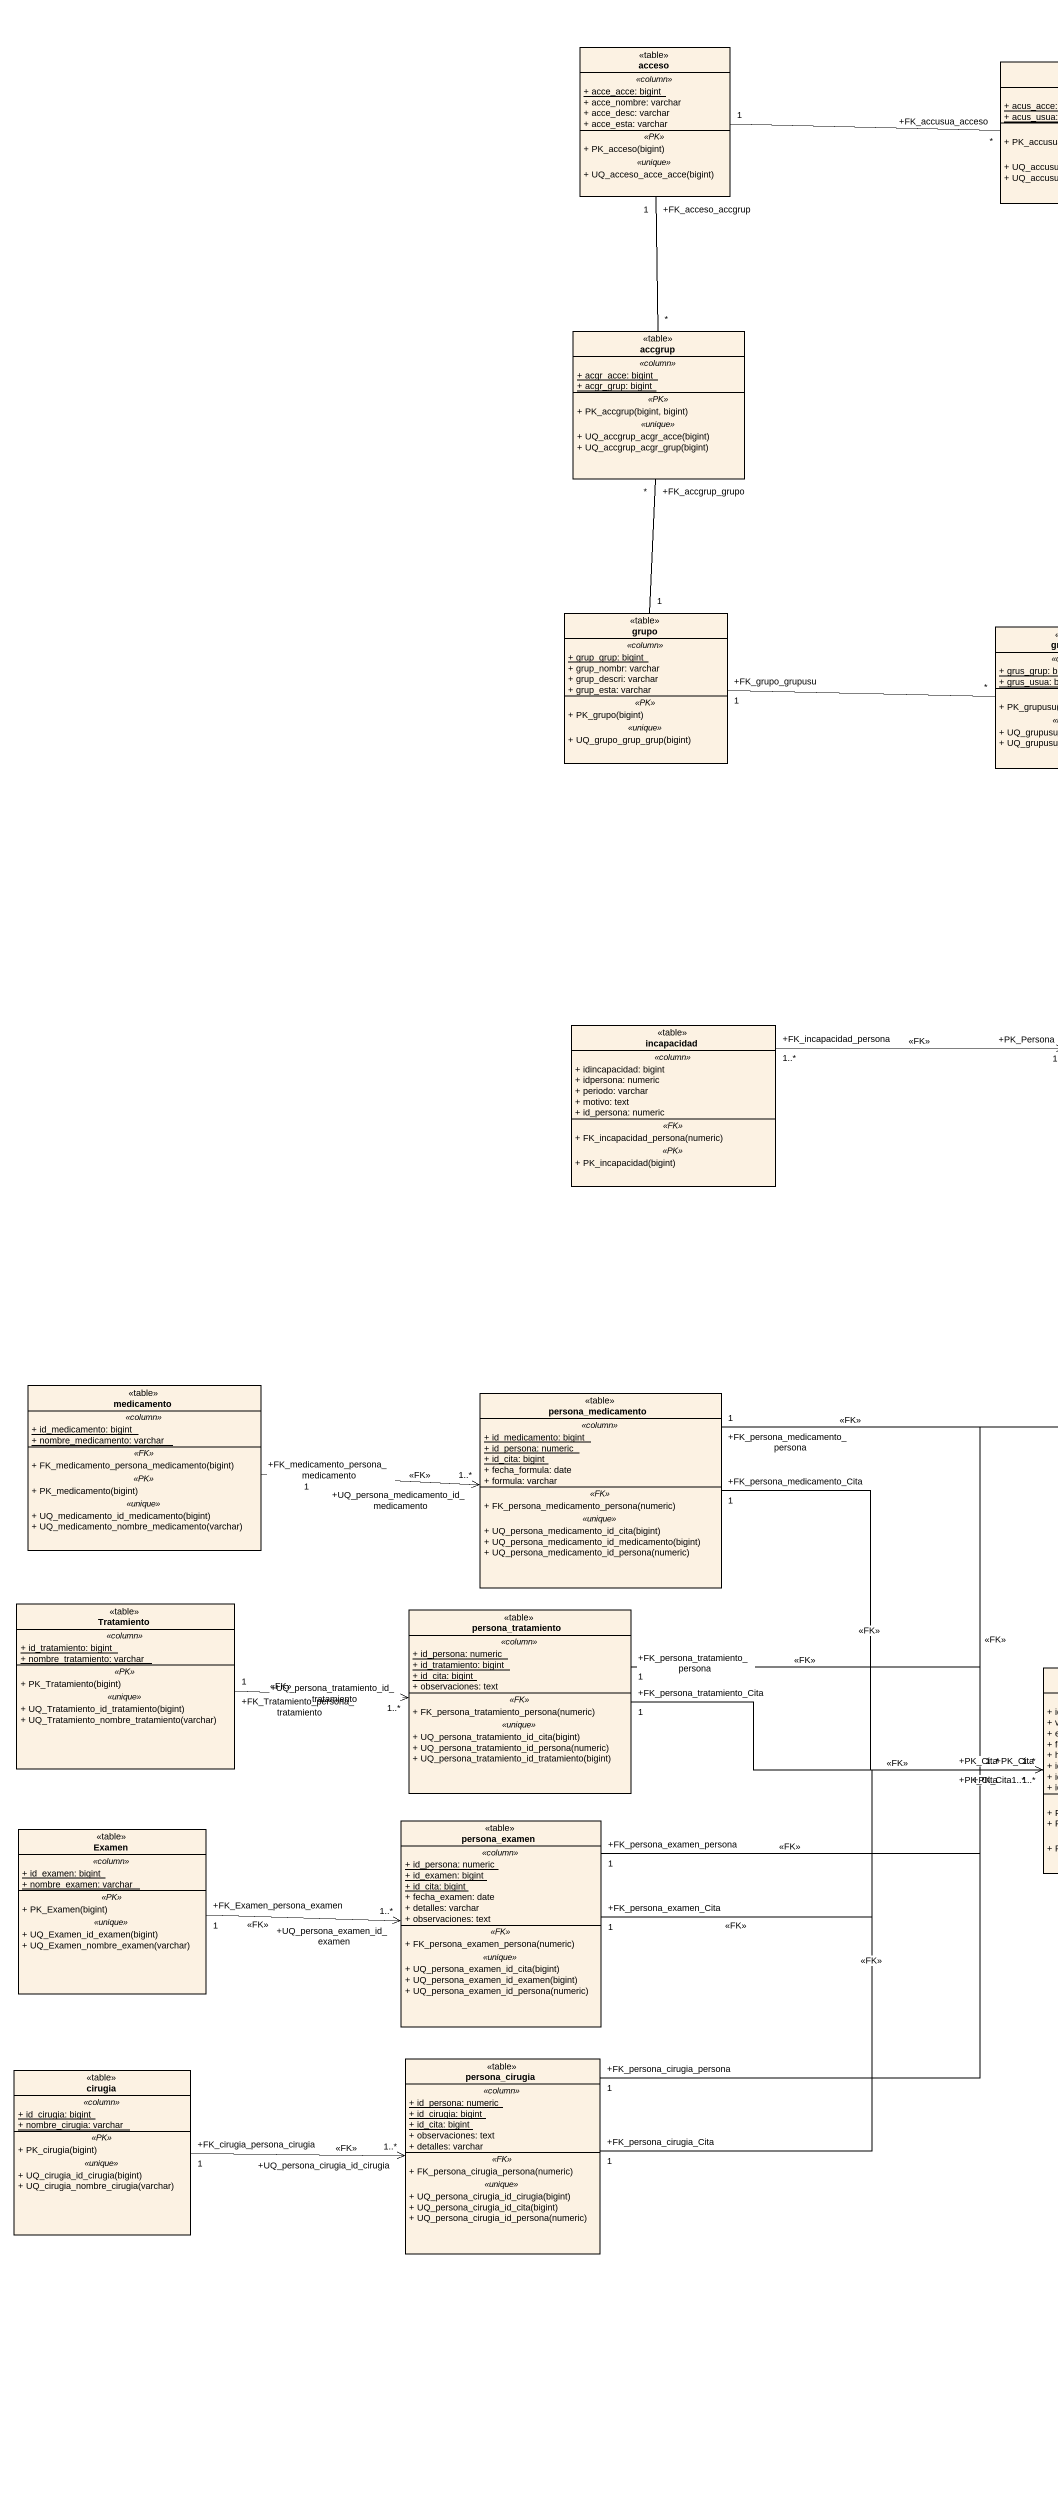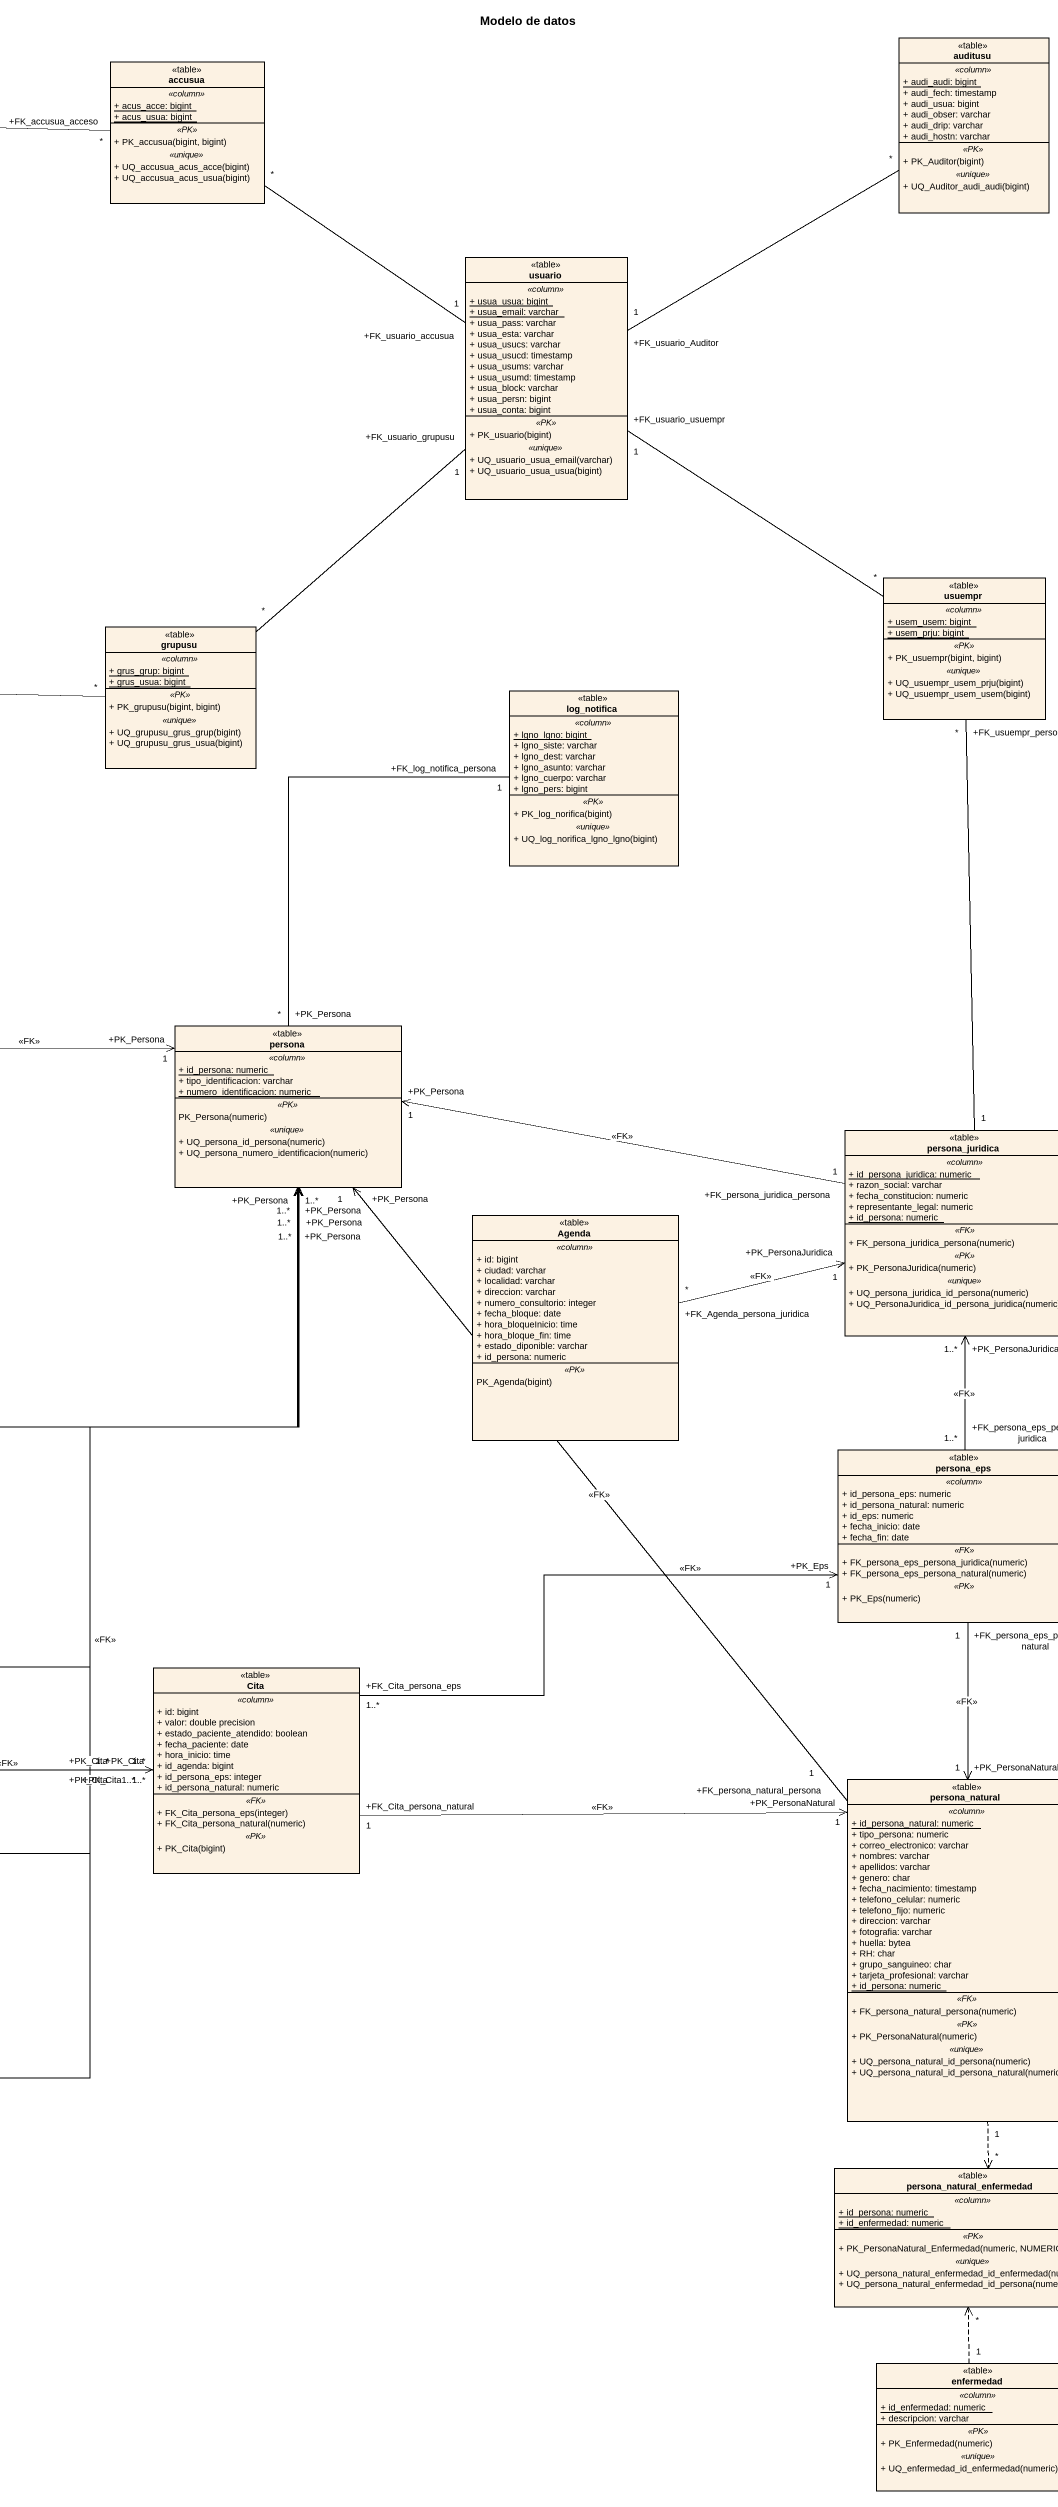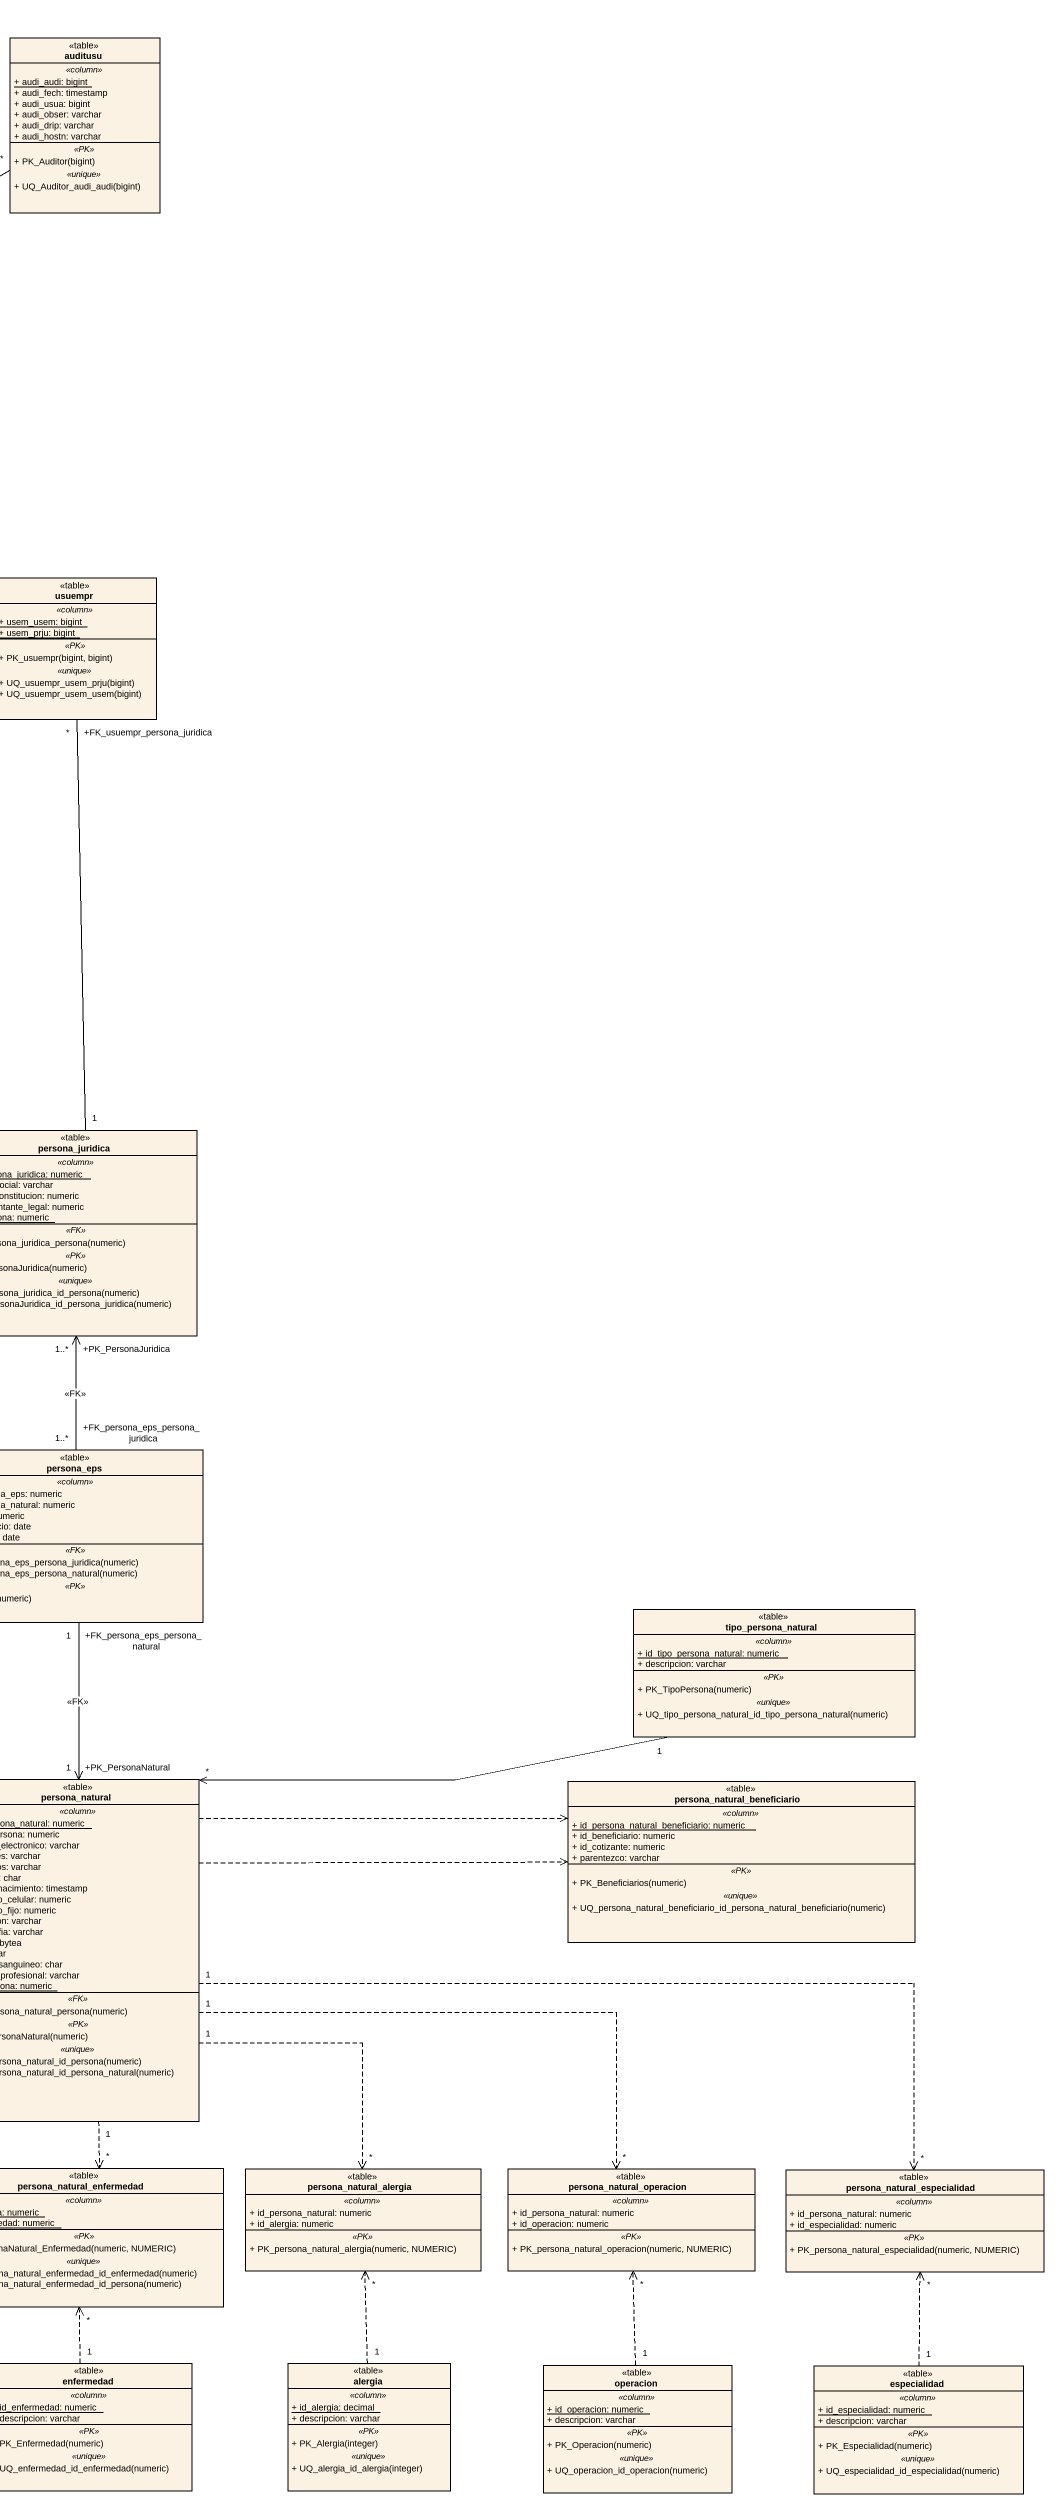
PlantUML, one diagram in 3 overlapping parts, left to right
@startuml
title Modelo de datos
hide circle
hide empty members
skinparam classAttributeIconSize 0
class acceso <<table>> {
  .. <<column>> ..
  {static} + acce_acce: bigint
  + acce_nombre: varchar
  + acce_desc: varchar
  + acce_esta: varchar
  .. <<PK>> ..
  + PK_acceso(bigint)
  .. <<unique>> ..
  + UQ_acceso_acce_acce(bigint)
}
class auditusu <<table>> {
  .. <<column>> ..
  {static} + audi_audi: bigint
  + audi_fech: timestamp
  + audi_usua: bigint
  + audi_obser: varchar
  + audi_drip: varchar
  + audi_hostn: varchar
  .. <<PK>> ..
  + PK_Auditor(bigint)
  .. <<unique>> ..
  + UQ_Auditor_audi_audi(bigint)
}
class accusua <<table>> {
  .. <<column>> ..
  {static} + acus_acce: bigint
  {static} + acus_usua: bigint
  .. <<PK>> ..
  + PK_accusua(bigint, bigint)
  .. <<unique>> ..
  + UQ_accusua_acus_acce(bigint)
  + UQ_accusua_acus_usua(bigint)
}
class usuario <<table>> {
  .. <<column>> ..
  {static} + usua_usua: bigint
  {static} + usua_email: varchar
  + usua_pass: varchar
  + usua_esta: varchar
  + usua_usucs: varchar
  + usua_usucd: timestamp
  + usua_usums: varchar
  + usua_usumd: timestamp
  + usua_block: varchar
  + usua_persn: bigint
  + usua_conta: bigint
  .. <<PK>> ..
  + PK_usuario(bigint)
  .. <<unique>> ..
  + UQ_usuario_usua_email(varchar)
  + UQ_usuario_usua_usua(bigint)
}
class accgrup <<table>> {
  .. <<column>> ..
  {static} + acgr_acce: bigint
  {static} + acgr_grup: bigint
  .. <<PK>> ..
  + PK_accgrup(bigint, bigint)
  .. <<unique>> ..
  + UQ_accgrup_acgr_acce(bigint)
  + UQ_accgrup_acgr_grup(bigint)
}
class usuempr <<table>> {
  .. <<column>> ..
  {static} + usem_usem: bigint
  {static} + usem_prju: bigint
  .. <<PK>> ..
  + PK_usuempr(bigint, bigint)
  .. <<unique>> ..
  + UQ_usuempr_usem_prju(bigint)
  + UQ_usuempr_usem_usem(bigint)
}
class grupo <<table>> {
  .. <<column>> ..
  {static} + grup_grup: bigint
  + grup_nombr: varchar
  + grup_descri: varchar
  + grup_esta: varchar
  .. <<PK>> ..
  + PK_grupo(bigint)
  .. <<unique>> ..
  + UQ_grupo_grup_grup(bigint)
}
class grupusu <<table>> {
  .. <<column>> ..
  {static} + grus_grup: bigint
  {static} + grus_usua: bigint
  .. <<PK>> ..
  + PK_grupusu(bigint, bigint)
  .. <<unique>> ..
  + UQ_grupusu_grus_grup(bigint)
  + UQ_grupusu_grus_usua(bigint)
}
class log_notifica <<table>> {
  .. <<column>> ..
  {static} + lgno_lgno: bigint
  + lgno_siste: varchar
  + lgno_dest: varchar
  + lgno_asunto: varchar
  + lgno_cuerpo: varchar
  + lgno_pers: bigint
  .. <<PK>> ..
  + PK_log_norifica(bigint)
  .. <<unique>> ..
  + UQ_log_norifica_lgno_lgno(bigint)
}
class incapacidad <<table>> {
  .. <<column>> ..
  + idincapacidad: bigint
  + idpersona: numeric
  + periodo: varchar
  + motivo: text
  + id_persona: numeric
  .. <<FK>> ..
  + FK_incapacidad_persona(numeric)
  .. <<PK>> ..
  + PK_incapacidad(bigint)
}
class persona <<table>> {
  .. <<column>> ..
  {static} + id_persona: numeric
  + tipo_identificacion: varchar
  {static} + numero_identificacion: numeric
  .. <<PK>> ..
  PK_Persona(numeric)
  .. <<unique>> ..
  + UQ_persona_id_persona(numeric)
  + UQ_persona_numero_identificacion(numeric)
}
class persona_juridica <<table>> {
  .. <<column>> ..
  {static} + id_persona_juridica: numeric
  + razon_social: varchar
  + fecha_constitucion: numeric
  + representante_legal: numeric
  {static} + id_persona: numeric
  .. <<FK>> ..
  + FK_persona_juridica_persona(numeric)
  .. <<PK>> ..
  + PK_PersonaJuridica(numeric)
  .. <<unique>> ..
  + UQ_persona_juridica_id_persona(numeric)
  + UQ_PersonaJuridica_id_persona_juridica(numeric)
}
class Agenda <<table>> {
  .. <<column>> ..
  + id: bigint
  + ciudad: varchar
  + localidad: varchar
  + direccion: varchar
  + numero_consultorio: integer
  + fecha_bloque: date
  + hora_bloqueInicio: time
  + hora_bloque_fin: time
  + estado_diponible: varchar
  + id_persona: numeric
  .. <<PK>> ..
  PK_Agenda(bigint)
}
class medicamento <<table>> {
  .. <<column>> ..
  {static} + id_medicamento: bigint
  {static} + nombre_medicamento: varchar
  .. <<FK>> ..
  + FK_medicamento_persona_medicamento(bigint)
  .. <<PK>> ..
  + PK_medicamento(bigint)
  .. <<unique>> ..
  + UQ_medicamento_id_medicamento(bigint)
  + UQ_medicamento_nombre_medicamento(varchar)
}
class persona_medicamento <<table>> {
  .. <<column>> ..
  {static} + id_medicamento: bigint
  {static} + id_persona: numeric
  {static} + id_cita: bigint
  + fecha_formula: date
  + formula: varchar
  .. <<FK>> ..
  + FK_persona_medicamento_persona(numeric)
  .. <<unique>> ..
  + UQ_persona_medicamento_id_cita(bigint)
  + UQ_persona_medicamento_id_medicamento(bigint)
  + UQ_persona_medicamento_id_persona(numeric)
}
class persona_eps <<table>> {
  .. <<column>> ..
  + id_persona_eps: numeric
  + id_persona_natural: numeric
  + id_eps: numeric
  + fecha_inicio: date
  + fecha_fin: date
  .. <<FK>> ..
  + FK_persona_eps_persona_juridica(numeric)
  + FK_persona_eps_persona_natural(numeric)
  .. <<PK>> ..
  + PK_Eps(numeric)
}
class Tratamiento <<table>> {
  .. <<column>> ..
  {static} + id_tratamiento: bigint
  {static} + nombre_tratamiento: varchar
  .. <<PK>> ..
  + PK_Tratamiento(bigint)
  .. <<unique>> ..
  + UQ_Tratamiento_id_tratamiento(bigint)
  + UQ_Tratamiento_nombre_tratamiento(varchar)
}
class persona_tratamiento <<table>> {
  .. <<column>> ..
  {static} + id_persona: numeric
  {static} + id_tratamiento: bigint
  {static} + id_cita: bigint
  + observaciones: text
  .. <<FK>> ..
  + FK_persona_tratamiento_persona(numeric)
  .. <<unique>> ..
  + UQ_persona_tratamiento_id_cita(bigint)
  + UQ_persona_tratamiento_id_persona(numeric)
  + UQ_persona_tratamiento_id_tratamiento(bigint)
}
class tipo_persona_natural <<table>> {
  .. <<column>> ..
  {static} + id_tipo_persona_natural: numeric
  + descripcion: varchar
  .. <<PK>> ..
  + PK_TipoPersona(numeric)
  .. <<unique>> ..
  + UQ_tipo_persona_natural_id_tipo_persona_natural(numeric)
}
class Cita <<table>> {
  .. <<column>> ..
  + id: bigint
  + valor: double precision
  + estado_paciente_atendido: boolean
  + fecha_paciente: date
  + hora_inicio: time
  + id_agenda: bigint
  + id_persona_eps: integer
  + id_persona_natural: numeric
  .. <<FK>> ..
  + FK_Cita_persona_eps(integer)
  + FK_Cita_persona_natural(numeric)
  .. <<PK>> ..
  + PK_Cita(bigint)
}
class persona_natural <<table>> {
  .. <<column>> ..
  {static} + id_persona_natural: numeric
  + tipo_persona: numeric
  + correo_electronico: varchar
  + nombres: varchar
  + apellidos: varchar
  + genero: char
  + fecha_nacimiento: timestamp
  + telefono_celular: numeric
  + telefono_fijo: numeric
  + direccion: varchar
  + fotografia: varchar
  + huella: bytea
  + RH: char
  + grupo_sanguineo: char
  + tarjeta_profesional: varchar
  {static} + id_persona: numeric
  .. <<FK>> ..
  + FK_persona_natural_persona(numeric)
  .. <<PK>> ..
  + PK_PersonaNatural(numeric)
  .. <<unique>> ..
  + UQ_persona_natural_id_persona(numeric)
  + UQ_persona_natural_id_persona_natural(numeric)
}
class persona_natural_beneficiario <<table>> {
  .. <<column>> ..
  {static} + id_persona_natural_beneficiario: numeric
  + id_beneficiario: numeric
  + id_cotizante: numeric
  + parentezco: varchar
  .. <<PK>> ..
  + PK_Beneficiarios(numeric)
  .. <<unique>> ..
  + UQ_persona_natural_beneficiario_id_persona_natural_beneficiario(numeric)
}
class Examen <<table>> {
  .. <<column>> ..
  {static} + id_examen: bigint
  {static} + nombre_examen: varchar
  .. <<PK>> ..
  + PK_Examen(bigint)
  .. <<unique>> ..
  + UQ_Examen_id_examen(bigint)
  + UQ_Examen_nombre_examen(varchar)
}
class persona_examen <<table>> {
  .. <<column>> ..
  {static} + id_persona: numeric
  {static} + id_examen: bigint
  {static} + id_cita: bigint
  + fecha_examen: date
  + detalles: varchar
  + observaciones: text
  .. <<FK>> ..
  + FK_persona_examen_persona(numeric)
  .. <<unique>> ..
  + UQ_persona_examen_id_cita(bigint)
  + UQ_persona_examen_id_examen(bigint)
  + UQ_persona_examen_id_persona(numeric)
}
class persona_cirugia <<table>> {
  .. <<column>> ..
  {static} + id_persona: numeric
  {static} + id_cirugia: bigint
  {static} + id_cita: bigint
  + observaciones: text
  + detalles: varchar
  .. <<FK>> ..
  + FK_persona_cirugia_persona(numeric)
  .. <<unique>> ..
  + UQ_persona_cirugia_id_cirugia(bigint)
  + UQ_persona_cirugia_id_cita(bigint)
  + UQ_persona_cirugia_id_persona(numeric)
}
class cirugia <<table>> {
  .. <<column>> ..
  {static} + id_cirugia: bigint
  {static} + nombre_cirugia: varchar
  .. <<PK>> ..
  + PK_cirugia(bigint)
  .. <<unique>> ..
  + UQ_cirugia_id_cirugia(bigint)
  + UQ_cirugia_nombre_cirugia(varchar)
}
class persona_natural_enfermedad <<table>> {
  .. <<column>> ..
  {static} + id_persona: numeric
  {static} + id_enfermedad: numeric
  .. <<PK>> ..
  + PK_PersonaNatural_Enfermedad(numeric, NUMERIC)
  .. <<unique>> ..
  + UQ_persona_natural_enfermedad_id_enfermedad(numeric)
  + UQ_persona_natural_enfermedad_id_persona(numeric)
}
class persona_natural_alergia <<table>> {
  .. <<column>> ..
  + id_persona_natural: numeric
  + id_alergia: numeric
  .. <<PK>> ..
  + PK_persona_natural_alergia(numeric, NUMERIC)
}
class persona_natural_operacion <<table>> {
  .. <<column>> ..
  + id_persona_natural: numeric
  + id_operacion: numeric
  .. <<PK>> ..
  + PK_persona_natural_operacion(numeric, NUMERIC)
}
class persona_natural_especialidad <<table>> {
  .. <<column>> ..
  + id_persona_natural: numeric
  + id_especialidad: numeric
  .. <<PK>> ..
  + PK_persona_natural_especialidad(numeric, NUMERIC)
}
class enfermedad <<table>> {
  .. <<column>> ..
  {static} + id_enfermedad: numeric
  + descripcion: varchar
  .. <<PK>> ..
  + PK_Enfermedad(numeric)
  .. <<unique>> ..
  + UQ_enfermedad_id_enfermedad(numeric)
}
class alergia <<table>> {
  .. <<column>> ..
  {static} + id_alergia: decimal
  + descripcion: varchar
  .. <<PK>> ..
  + PK_Alergia(integer)
  .. <<unique>> ..
  + UQ_alergia_id_alergia(integer)
}
class operacion <<table>> {
  .. <<column>> ..
  {static} + id_operacion: numeric
  + descripcion: varchar
  .. <<PK>> ..
  + PK_Operacion(numeric)
  .. <<unique>> ..
  + UQ_operacion_id_operacion(numeric)
}
class especialidad <<table>> {
  .. <<column>> ..
  {static} + id_especialidad: numeric
  + descripcion: varchar
  .. <<PK>> ..
  + PK_Especialidad(numeric)
  .. <<unique>> ..
  + UQ_especialidad_id_especialidad(numeric)
}
acceso "+FK_acceso_accgrup\n1" -- "*" accgrup
accusua "+FK_accusua_acceso\n*" -left- "1" acceso
usuario "+FK_usuario_Auditor\n1" -right- "*" auditusu
usuario "+FK_usuario_accusua\n1" -up- "*" accusua
usuario "+FK_usuario_usuempr\n1" -- "*" usuempr
usuario "+FK_usuario_grupusu\n1" -- "*" grupusu
accgrup "+FK_accgrup_grupo\n*" -- "1" grupo
usuempr "+FK_usuempr_persona_juridica\n*" -- "1" persona_juridica
grupo "+FK_grupo_grupusu\n1" -right- "*" grupusu
log_notifica "+FK_log_notifica_persona\n1" -- "+PK_Persona\n*" persona
incapacidad "+FK_incapacidad_persona\n1..*" -right-> "+PK_Persona\n1" persona : <<FK>>
persona_juridica "+FK_persona_juridica_persona\n1" -left-> "+PK_Persona\n1" persona : <<FK>>
Agenda "+FK_Agenda_persona_juridica\n*" -right-> "+PK_PersonaJuridica\n1" persona_juridica : <<FK>>
medicamento "+FK_medicamento_persona_medicamento\n1" -right-> "+UQ_persona_medicamento_id_medicamento\n1..*" persona_medicamento : <<FK>>
persona_medicamento "+FK_persona_medicamento_persona\n1" -up-> "+PK_Persona\n1..*" persona : <<FK>>
persona_medicamento "+FK_persona_medicamento_Cita\n1" -right-> "+PK_Cita\n1..*" Cita : <<FK>>
persona_eps "+FK_persona_eps_persona_juridica\n1..*" -up-> "+PK_PersonaJuridica\n1..*" persona_juridica : <<FK>>
persona_eps "+FK_persona_eps_persona_natural\n1" --> "+PK_PersonaNatural\n1" persona_natural : <<FK>>
Tratamiento "+FK_Tratamiento_persona_tratamiento\n1" -right-> "+UQ_persona_tratamiento_id_tratamiento\n1..*" persona_tratamiento : <<FK>>
persona_tratamiento "+FK_persona_tratamiento_persona\n1" -up-> "+PK_Persona\n1..*" persona : <<FK>>
persona_tratamiento "+FK_persona_tratamiento_Cita\n1" -right-> "+PK_Cita\n1..*" Cita : <<FK>>
tipo_persona_natural "1" -left-> "*" persona_natural
Cita "+FK_Cita_persona_eps\n1..*" -right-> "+PK_Eps\n1" persona_eps : <<FK>>
Cita "+FK_Cita_persona_natural\n1" -right-> "+PK_PersonaNatural\n1" persona_natural : <<FK>>
persona_natural "+FK_persona_natural_persona\n1" -up-> "+PK_Persona\n1" persona : <<FK>>
persona_natural .right.> persona_natural_beneficiario
persona_natural .right.> persona_natural_beneficiario
persona_natural "1" ..> "*" persona_natural_enfermedad
persona_natural "1" ..> "*" persona_natural_alergia
persona_natural "1" .right.> "*" persona_natural_operacion
persona_natural "1" .right.> "*" persona_natural_especialidad
Examen "+FK_Examen_persona_examen\n1" -right-> "+UQ_persona_examen_id_examen\n1..*" persona_examen : <<FK>>
persona_examen "+FK_persona_examen_persona\n1" -up-> "+PK_Persona\n1..*" persona : <<FK>>
persona_examen "+FK_persona_examen_Cita\n1" -right-> "+PK_Cita\n1..*" Cita : <<FK>>
persona_cirugia "+FK_persona_cirugia_persona\n1" -up-> "+PK_Persona\n1..*" persona : <<FK>>
persona_cirugia "+FK_persona_cirugia_Cita\n1" -right-> "+PK_Cita\n1..*" Cita : <<FK>>
cirugia "+FK_cirugia_persona_cirugia\n1" -right-> "+UQ_persona_cirugia_id_cirugia\n1..*" persona_cirugia : <<FK>>
enfermedad "1" .up.> "*" persona_natural_enfermedad
alergia "1" .up.> "*" persona_natural_alergia
operacion "1" .up.> "*" persona_natural_operacion
especialidad "1" .up.> "*" persona_natural_especialidad
@enduml
